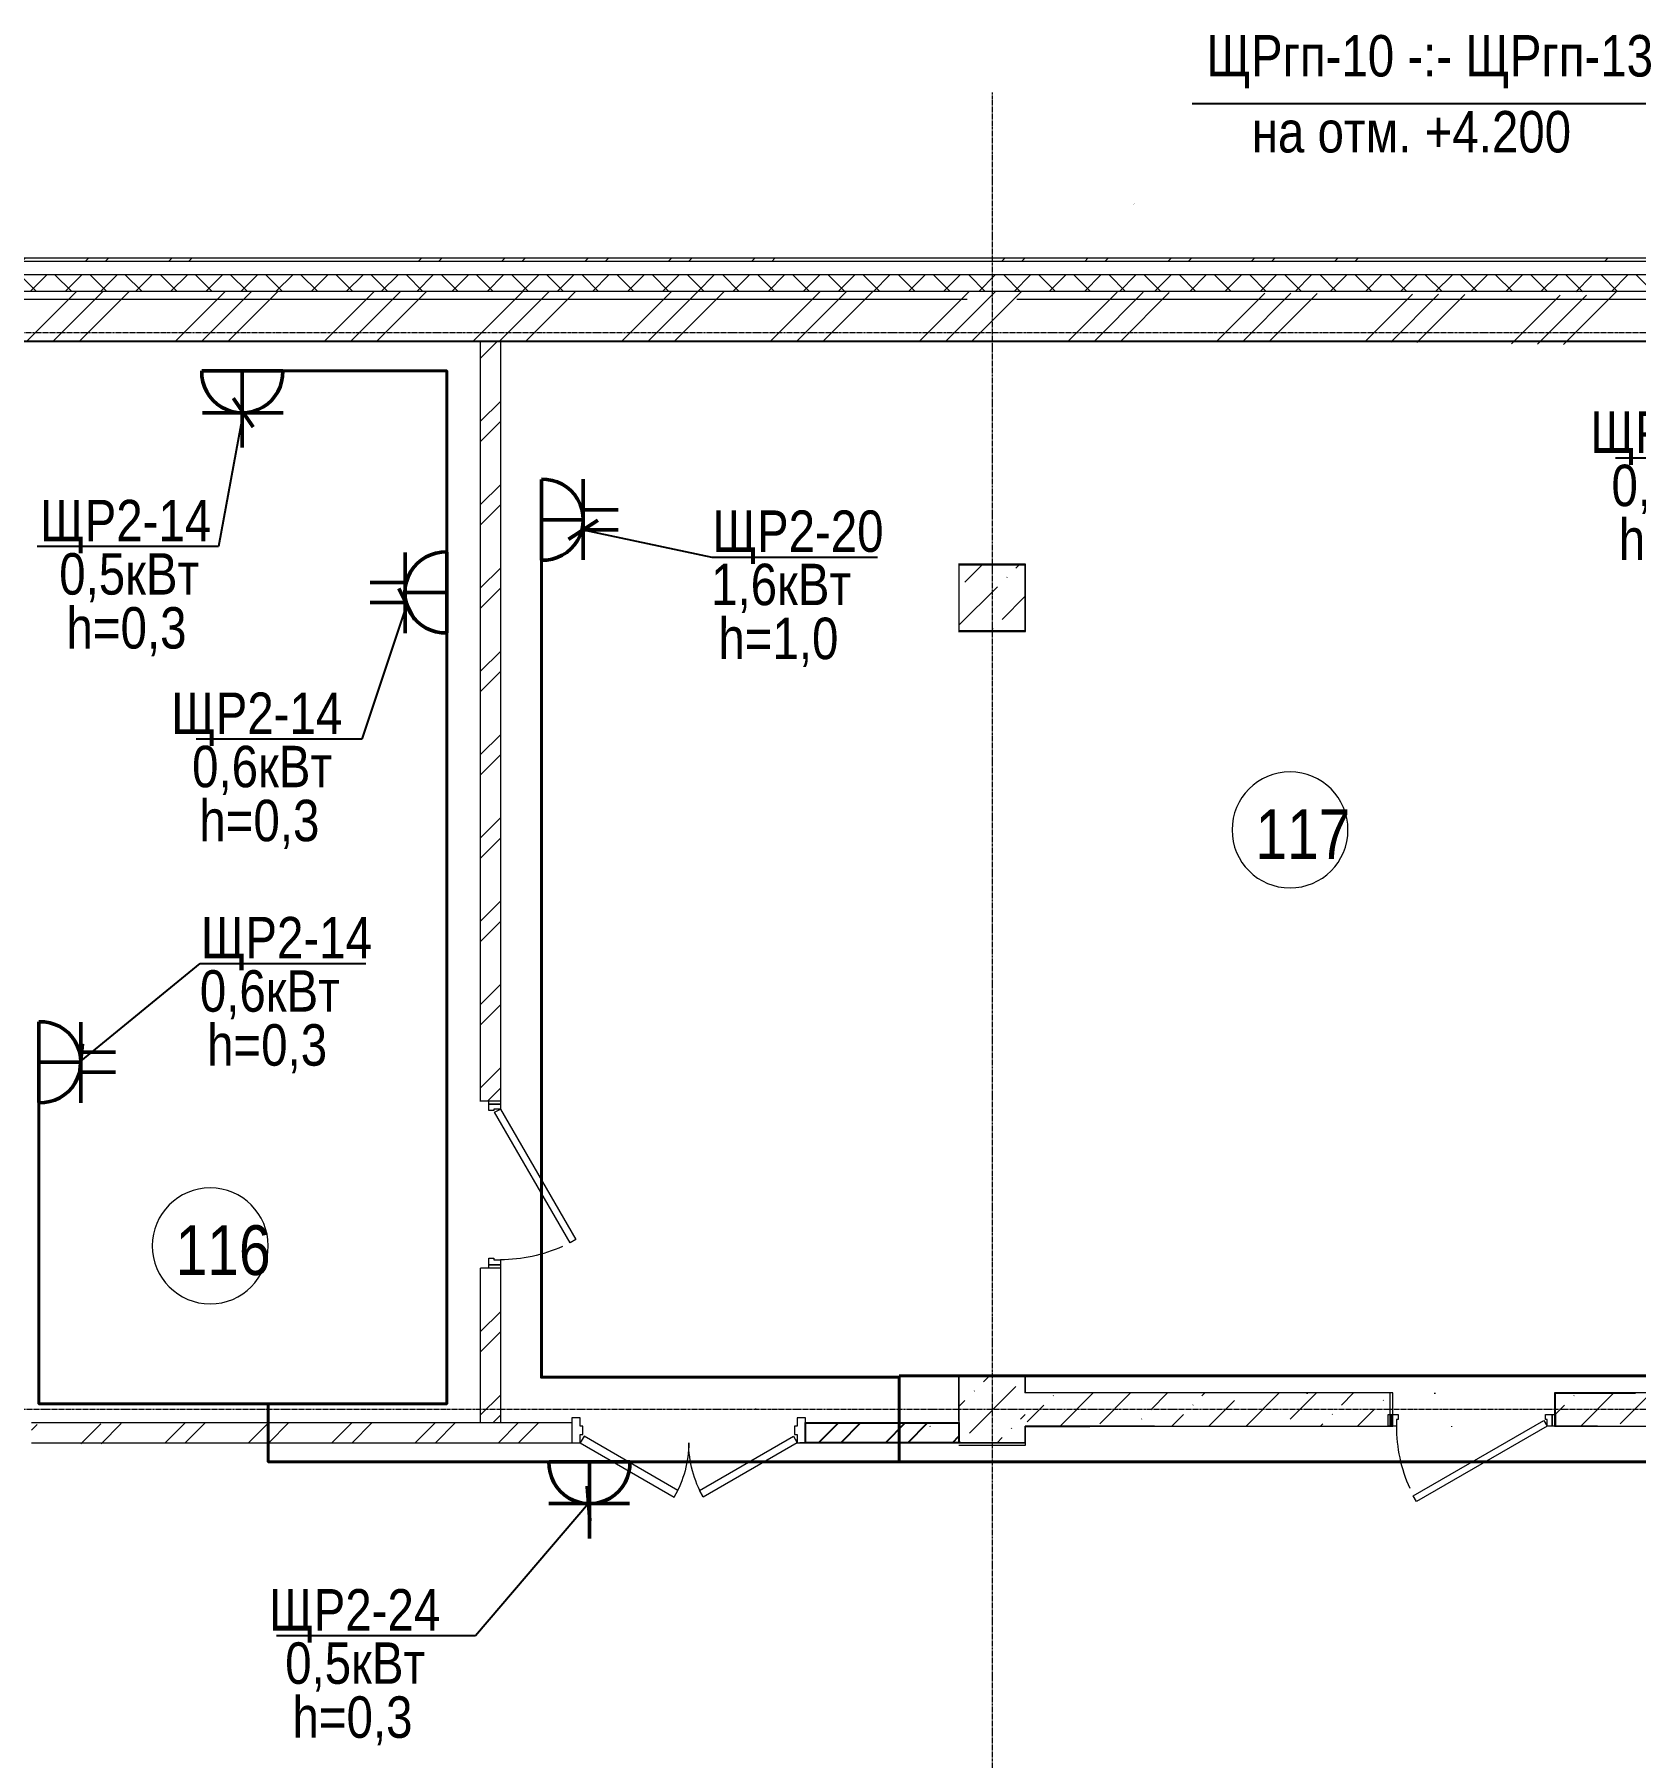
# Model space of a CAD drawing. Header units: metres. Extents: x -187 to 138813, y -64870 to 49448.
# Drawn here: x 36281 to 45948, y -49386 to -38985 of the extents above; entities that cross this region are included whole.
import ezdxf

# ---------------------------------------------------------------- set-up
doc = ezdxf.new("R2010")
doc.units = ezdxf.units.M
doc.linetypes.add('ADSK_Линия сетки', pattern=[21, 12, -3, 3, -3])
for name, color, linetype, lineweight in [('A-AREA-IDEN', 7, 'Continuous', 9), ('A-DOOR', 7, 'Continuous', 5), ('A-DOOR-FRAM', 7, 'Continuous', 13), ('A-FLOR', 7, 'Continuous', 5), ('A-WALL', 7, 'Continuous', 5), ('A-WALL-PATT', 7, 'Continuous', 18), ('I-WALL', 7, 'Continuous', 5), ('nadpisi', 84, 'Continuous', 13), ('S-COLS', 7, 'Continuous', 5), ('S-GRID', 7, 'Continuous', 9), ('Освещение', 1, 'Continuous', 50), ('ЭЛ', 250, 'Continuous', 50), ('Эл-свет раб.', 5, 'Continuous', 50), ('ЭЛ.сети', 5, 'Continuous', 100), ('ЭОМ', 7, 'Continuous', 40)]:
    doc.layers.add(name, color=color, linetype=linetype, lineweight=lineweight)
doc.styles.add('Arial', font='ARIALN.TTF', dxfattribs={"width": 0.8, "height": 2.5})
doc.styles.add('GOST Common_I_1', font='ARIALN.TTF', dxfattribs={"height": 300})
doc.styles.add('STYLE1', font='ARIALN.TTF', dxfattribs={"height": 250})
doc.styles.add('ГОСТ 2.304', font='ARIALN.TTF', dxfattribs={"width": 0.85})
doc.dimstyles.new('СПДС', dxfattribs={"dimscale": 100, "dimtxt": 2.5, "dimasz": 2.5, "dimexe": 1.25, "dimexo": 0.625, "dimtad": 1, "dimdec": 0, "dimrnd": 0.001, "dimtxsty": 'ГОСТ 2.304', "dimblk": 'OBLIQUE', "dimcen": 2.5, "dimdle": 2, "dimadec": 0, "dimazin": 2, "dimtfac": 0.75, "dimtdec": 0, "dimtmove": 1, "dimatfit": 3, "dimfxl": 1, "dimtolj": 1, "dimarcsym": 1})
pattern_1 = [(45, (0, 0), (84.19025, 308.69666), [396.875, -79.375, 3.353, -76.022])]
pattern_2 = [(0, (0, 0), (812.8, 203.2), [33.528, -576.072, 33.528, -576.072, -3251.2]), (0, (0, 0), (812.8, 203.2), [-1219.2, 33.528, -1185.672, 33.528, -576.072, -1422.4]), (0, (0, 0), (812.8, 203.2), [-3048, 33.528, -372.872, 33.528, -982.472]), (120, (304.8, 101.6), (-582.37636, 602.30545), [33.528, -576.072, 33.528, -576.072, -3251.2]), (120, (304.8, 101.6), (-582.37636, 602.30545), [-1219.2, 33.528, -1185.672, 33.528, -576.072, -1422.4]), (120, (304.8, 101.6), (-582.37636, 602.30545), [-3048, 33.528, -372.872, 33.528, -982.472]), (240, (406.4, 508), (-230.42364, -805.50545), [33.528, -576.072, 33.528, -576.072, -3251.2]), (240, (406.4, 508), (-230.42364, -805.50545), [-1219.2, 33.528, -1185.672, 33.528, -576.072, -1422.4]), (240, (406.4, 508), (-230.42364, -805.50545), [-3048, 33.528, -372.872, 33.528, -982.472])]

# ---------------------------------------------------------------- blocks, each defined once
blk = doc.blocks.new('КДП АПК - КР_rvt-1-1 этаж')
at = {"layer": 'A-WALL-PATT', "lineweight": 15}
h = blk.add_hatch(dxfattribs=at)
h.set_pattern_fill('FP_125', color=256, style=0, pattern_type=2)
h.set_pattern_definition([(45, (-1515.15, 0), (84.19025, 308.69666), [396.875, -79.375, 3.353, -76.022])])
h.paths.add_polyline_path([(41942, -46746), (44483, -46746), (44483, -46546), (42275, -46546), (42275, -46746), (40884, -46746)])
h.paths.add_polyline_path([(45651, -46746), (45651, -46546), (45458, -46546), (45458, -46746)])
h.paths.add_polyline_path([(45651, -46546), (45651, -46746), (47865, -46746), (47865, -46546)])
at = {"layer": 'S-COLS', "lineweight": 15}
h = blk.add_hatch(dxfattribs=at)
h.set_pattern_fill('FP_125', color=256, style=0, pattern_type=2)
h.set_pattern_definition(pattern_1)
h.paths.add_polyline_path([(41863, -41946), (42263, -41946), (42263, -41546), (41863, -41546), (41863, -41861)], flags=0)
h = blk.add_hatch(dxfattribs=at)
h.set_pattern_fill('FP_125', color=256, style=0, pattern_type=2)
h.set_pattern_definition(pattern_1)
h.paths.add_polyline_path([(41863, -46846), (42263, -46846), (42263, -46446), (41863, -46446), (41863, -46832)], flags=0)
at = {"layer": 'A-FLOR', "lineweight": 15}
for p, q in [((41913, -39946), (36213, -39946)), ((47913, -39946), (42213, -39946))]:
    blk.add_line(p, q, dxfattribs=at)
at = {"layer": 'I-WALL', "lineweight": 15}
for p, q in [((44483, -46546), (42263, -46546)), ((44483, -46746), (44483, -46546)), ((47863, -46546), (45458, -46546)), ((45458, -46546), (45458, -46746)), ((42263, -46746), (44483, -46746)), ((45458, -46746), (47863, -46746))]:
    blk.add_line(p, q, dxfattribs=at)
at = {"layer": 'S-COLS', "lineweight": 15}
for p, q in [((42263, -41546), (41863, -41546)), ((41863, -41546), (41863, -41946)), ((42263, -41946), (42263, -41546)), ((41863, -41946), (42263, -41946)), ((42263, -46446), (41863, -46446)), ((41863, -46446), (41863, -46846)), ((42263, -46546), (42263, -46446)), ((42263, -46846), (42263, -46746)), ((41863, -46846), (42263, -46846))]:
    blk.add_line(p, q, dxfattribs=at)
blk = doc.blocks.new('AC_Дверь_Однопольная_ДеревяннаяВнутренняя_ГОСТ6629-88 - ДГ 21-10-1294995-1 этаж')
at = {"layer": 'A-DOOR', "lineweight": 13}
for p, q in [((-455, 100), (333, 555)), ((353, 520), (-435, 65)), ((333, 555), (353, 520)), ((-435, 65), (-455, 100))]:
    blk.add_line(p, q, dxfattribs=at)
at = {"layer": 'A-DOOR', "lineweight": 18}
for p, q in [((-505, 100), (-485, 100)), ((-505, 30), (-505, 100)), ((-485, 30), (-505, 30)), ((-485, 100), (-485, 30)), ((485, 100), (505, 100)), ((485, 30), (485, 100)), ((505, 30), (485, 30)), ((505, 100), (505, 30))]:
    blk.add_line(p, q, dxfattribs=at)
at = {"layer": 'A-DOOR'}
blk.add_arc((-455, 100), 910, 0, 24.2635, dxfattribs=at)
at = {"layer": 'A-DOOR-FRAM'}
for p, q in [((-485, 100), (-455, 100)), ((-485, 30), (-485, 100)), ((-445, 30), (-485, 30)), ((-455, 100), (-455, 60)), ((-455, 60), (-445, 60)), ((-445, 60), (-445, 30)), ((445, 60), (455, 60)), ((445, 30), (445, 60)), ((485, 30), (445, 30)), ((455, 100), (485, 100)), ((455, 60), (455, 100)), ((485, 100), (485, 30))]:
    blk.add_line(p, q, dxfattribs=at)
blk = doc.blocks.new('AC_Дверь_Однопольная_ДеревяннаяВнутренняя_ГОСТ6629-88 - ДГ 21-10Л-1292866-1 этаж')
at = {"layer": 'A-DOOR', "lineweight": 13}
for p, q in [((-333, 515), (-353, 480)), ((-353, 480), (435, 25)), ((455, 60), (-333, 515)), ((435, 25), (455, 60))]:
    blk.add_line(p, q, dxfattribs=at)
at = {"layer": 'A-DOOR', "lineweight": 18}
for p, q in [((-485, 60), (-505, 60)), ((-505, 60), (-505, -10)), ((-485, -10), (-485, 60)), ((505, 60), (485, 60)), ((485, 60), (485, -10)), ((505, -10), (505, 60)), ((-505, -10), (-485, -10)), ((485, -10), (505, -10))]:
    blk.add_line(p, q, dxfattribs=at)
at = {"layer": 'A-DOOR'}
blk.add_arc((455, 60), 910, 155.7365, 180, dxfattribs=at)
at = {"layer": 'A-DOOR-FRAM'}
for p, q in [((-455, 60), (-485, 60)), ((-485, 60), (-485, -10)), ((-455, 20), (-455, 60)), ((-445, 20), (-455, 20)), ((-445, -10), (-445, 20)), ((455, 20), (445, 20)), ((445, 20), (445, -10)), ((485, 60), (455, 60)), ((455, 60), (455, 20)), ((485, -10), (485, 60)), ((-485, -10), (-445, -10)), ((445, -10), (485, -10))]:
    blk.add_line(p, q, dxfattribs=at)
blk = doc.blocks.new('Дверь-ВНУТРЕННЯЯ - ДГ 21-14-2278928-1 этаж')
at = {"layer": 'A-DOOR', "lineweight": 13}
for p, q in [((-633, -22), (-655, -61)), ((-655, -61), (-88, -389)), ((-65, -350), (-633, -22)), ((65, -350), (632, -22)), ((655, -61), (88, -389)), ((632, -22), (655, -61)), ((-88, -389), (-65, -350)), ((88, -389), (65, -350))]:
    blk.add_line(p, q, dxfattribs=at)
at = {"layer": 'A-DOOR'}
for centre, start, end in [((-655, -61), 330, 360), ((655, -61), 180, 210)]:
    blk.add_arc(centre, 655, start, end, dxfattribs=at)
at = {"layer": 'A-DOOR-FRAM'}
for p, q in [((-705, 89), (-655, 89)), ((-705, -61), (-705, 89)), ((-655, 89), (-655, 39)), ((-655, 39), (-639, 39)), ((-639, 39), (-639, -12)), ((639, 39), (655, 39)), ((639, -12), (639, 39)), ((655, 89), (705, 89)), ((655, 39), (655, 89)), ((705, 89), (705, -61)), ((-655, -61), (-705, -61)), ((-655, -12), (-655, -61)), ((-639, -12), (-655, -12)), ((655, -12), (639, -12)), ((655, -61), (655, -12)), ((705, -61), (655, -61))]:
    blk.add_line(p, q, dxfattribs=at)
blk = doc.blocks.new('Розетка штепсельная с заземляющим контактом скрытой установки IP20')
at = {"layer": 'Эл-свет раб.', "ltscale": 0.3}
for p, q in [((191575, -246568), (191575, -246106)), ((191816, -246316), (191329, -246316)), ((191819, -246568), (191331, -246568))]:
    blk.add_line(p, q, dxfattribs=at)
at = {"layer": 'Эл-свет раб.', "ltscale": 0.3, "extrusion": (0, 0, -1)}
blk.add_ellipse((191575, -246560), major_axis=(-173, 173), ratio=1, start_param=5.464002, end_param=8.673165, dxfattribs=at)
blk = doc.blocks.new('_Oblique')
at = {"color": 0, "linetype": 'ByBlock', "lineweight": -2}
blk.add_line((-0.5, -0.5), (0.5, 0.5), dxfattribs=at)
blk = doc.blocks.new('двойная розетка штепсельная с заземляющим контактом скрытой установки IP20')
at = {"layer": 'Эл-свет раб.', "ltscale": 0.3}
for p, q in [((242831, -163233), (242831, -163444)), ((242951, -163233), (242951, -163444)), ((243132, -163444), (242645, -163444)), ((242891, -163696), (242891, -163444)), ((243135, -163696), (242647, -163696))]:
    blk.add_line(p, q, dxfattribs=at)
at = {"layer": 'Эл-свет раб.', "ltscale": 0.3, "extrusion": (0, 0, -1)}
blk.add_ellipse((242891, -163688), major_axis=(-173, 173), ratio=1, start_param=5.464002, end_param=8.673165, dxfattribs=at)
blk = doc.blocks.new('ПСС_Марка_помещения - Имя_2_5мм-224473-1 этаж')
at = {"layer": 'A-AREA-IDEN'}
for start, end in [(360, 180), (180, 360)]:
    blk.add_arc((-0.07, 0.04), 3.5, start, end, dxfattribs=at)

msp = doc.modelspace()

# ---------------------------------------------------------------- hatches: boundary and pattern name
h = msp.add_hatch()
h.set_pattern_fill('ANSI32', color=256, scale=30)
h.paths.add_polyline_path([(41862.6532, -47365.6443), (40936.5656, -47365.6443), (40936.5656, -47485.6443), (41862.6532, -47485.6443)])
at = {"layer": 'A-WALL-PATT', "lineweight": 5}
h = msp.add_hatch(dxfattribs=at)
h.set_pattern_fill('FP_1', color=256, style=0, pattern_type=2)
h.set_pattern_definition([(45, (0, 0), (-251.4472, 251.4472), []), (45, (0, 381), (-251.4472, 251.4472), [])])
h.paths.add_polyline_path([(52882.6532, -40355.6443), (55232.6532, -40355.6443), (55232.6532, -40335.6443), (52882.6532, -40335.6443)])
h.paths.add_polyline_path([(50146.1549, -40355.6443), (51632.6532, -40355.6443), (51632.6532, -40335.6443), (50146.1549, -40335.6443)])
h.paths.add_polyline_path([(45682.6532, -40355.6443), (48032.6532, -40355.6443), (48032.6532, -40335.6443), (45682.6532, -40335.6443)])
h.paths.add_polyline_path([(44432.6532, -40355.6443), (44432.6532, -40335.6443), (42082.6532, -40335.6443), (42082.6532, -40355.6443), (42398.967, -40355.6443)])
h.paths.add_polyline_path([(56645.3477, -40355.6443), (56645.3477, -40335.6443), (56482.6532, -40335.6443), (56482.6532, -40355.6443)])
h.paths.add_polyline_path([(40832.6532, -40355.6443), (40832.6532, -40335.6443), (38482.6532, -40335.6443), (38482.6532, -40355.6443)])
h.paths.add_polyline_path([(33632.6532, -40355.6443), (33632.6532, -40335.6443), (32462.2104, -40335.6443), (32462.2104, -40355.6443), (32879.1571, -40355.6443)])
h.paths.add_polyline_path([(34882.6532, -40355.6443), (37232.6532, -40355.6443), (37232.6532, -40335.6443), (34882.6532, -40335.6443)])
at = {"layer": 'A-WALL-PATT', "lineweight": 5, "true_color": 0x787878}
h = msp.add_hatch(dxfattribs=at)
h.set_pattern_fill('FP_114', color=8, style=0, pattern_type=2)
h.set_pattern_definition([(45, (0, 0), (-106.06602, 106.06602), []), (135, (0, 0), (-106.06602, -106.06602), [])])
h.paths.add_polyline_path([(51632.6532, -40535.6443), (51632.6532, -40435.6443), (50139.6648, -40445.6443), (50139.6648, -40545.6443), (51532.6532, -40535.6443)])
h.paths.add_polyline_path([(52882.6532, -40535.6443), (56482.6532, -40535.6443), (56482.6532, -40435.6443), (52882.6532, -40435.6443), (52882.6532, -40440.1735)])
h.paths.add_polyline_path([(56582.6532, -40535.6443), (56645.3477, -40535.6443), (56645.3477, -40435.6443), (56482.6532, -40435.6443), (56482.6532, -40535.6443)])
h.paths.add_polyline_path([(43985.602, -40535.6443), (45688.4147, -40537.7561), (45688.4147, -40437.7561), (42082.6532, -40435.6443), (42082.6532, -40535.6443), (43456.7237, -40535.6443)])
h.paths.add_polyline_path([(46629.9936, -40535.6443), (48889.6648, -40535.6443), (48889.6648, -40435.6443), (45682.6532, -40435.6443), (45682.6532, -40535.6443), (45782.6532, -40535.6443)])
h.paths.add_polyline_path([(38582.6532, -40535.6443), (42101.2234, -40536.8902), (42101.2234, -40436.8902), (38482.6532, -40435.6443), (38482.6532, -40535.6443)])
h.paths.add_polyline_path([(32879.1571, -40535.6443), (33632.6532, -40535.6443), (33632.6532, -40435.6443), (32462.6532, -40435.6443), (32462.6532, -40535.6443)])
h.paths.add_polyline_path([(33632.6532, -40533.3797), (38482.6532, -40535.6443), (38482.6532, -40435.6443), (34882.6532, -40435.6443), (33632.6532, -40437.9089)])
at = {"layer": 'A-WALL-PATT', "lineweight": 5}
h = msp.add_hatch(dxfattribs=at)
h.set_pattern_fill('FP_2', color=256, style=0, pattern_type=2)
h.set_pattern_definition([(45, (0, 0), (-449.013, 449.013), []), (45, (158.75, 0), (0, 898.0256), []), (45, (-158.75, 0), (0, 898.0256), [])])
h.paths.add_polyline_path([(56645.3477, -40835.6443), (56645.3477, -40535.6443), (52982.6532, -40535.6443), (52982.6532, -40835.6443), (55092.0469, -40835.6443)])
h.paths.add_polyline_path([(51500.6532, -40835.6443), (51532.6532, -40835.6443), (51532.6532, -40535.6443), (50139.6648, -40535.6443), (50139.6648, -40835.6443), (51497.6532, -40835.6443)])
h.paths.add_polyline_path([(56582.6532, -40835.6443), (56645.3477, -40835.6443), (56645.3477, -40535.6443), (56582.6532, -40535.6443), (56582.6532, -40585.6443)], flags=17)
h.paths.add_polyline_path([(39817.6532, -40835.6443), (42182.6532, -40835.6443), (42182.6532, -40535.6443), (38582.6532, -40535.6443), (38582.6532, -40835.6443), (39814.6532, -40835.6443)])
h.paths.add_polyline_path([(43985.602, -40835.6443), (45782.6532, -40860.6443), (45782.6532, -40560.6443), (42182.6532, -40535.6443), (42182.6532, -40835.6443), (43957.6532, -40835.6443)])
h.paths.add_polyline_path([(45782.6532, -40835.6443), (48889.6648, -40835.6443), (48889.6648, -40535.6443), (45782.6532, -40535.6443), (45782.6532, -40585.6443)])
h.paths.add_polyline_path([(36137.6532, -40835.6443), (38582.6532, -40835.6443), (38582.6532, -40535.6443), (34982.6532, -40535.6443), (34982.6532, -40835.6443), (36134.6532, -40835.6443)])
h.paths.add_polyline_path([(34982.6532, -40835.6443), (34982.6532, -40535.6443), (32462.6532, -40535.6443), (32462.6532, -40835.6443), (32879.1571, -40835.6443)])
h = msp.add_hatch(dxfattribs=at)
h.set_pattern_fill('FP_1', color=256, style=0, pattern_type=2)
h.set_pattern_definition([(45, (-707.88, 1974.85), (-251.4472, 251.4472), []), (45, (-707.88, 2355.85), (-251.4472, 251.4472), [])])
h.paths.add_polyline_path([(39094.7762, -45419.1697), (39094.7762, -40840.3379), (38974.7762, -40840.3379), (38974.7762, -45419.1697)])
h = msp.add_hatch(dxfattribs=at)
h.set_pattern_fill('FP_81', color=256, style=0, pattern_type=2)
h.set_pattern_definition(pattern_2)
h.paths.add_polyline_path([(47847.6532, -40838.6443), (47850.6532, -40838.6443), (47850.6532, -40835.6443), (45682.6532, -40835.6443), (45682.6532, -40838.6443), (47687.7503, -40838.6443)], flags=0)
h = msp.add_hatch(dxfattribs=at)
h.set_pattern_fill('FP_81', color=256, style=0, pattern_type=2)
h.set_pattern_definition(pattern_2)
h.paths.add_polyline_path([(42265.6532, -42585.6443), (42265.6532, -42182.6443), (42262.6532, -42182.6443), (42262.6532, -42585.6443)], flags=0)
h = msp.add_hatch(dxfattribs=at)
h.set_pattern_fill('FP_1', color=256, style=0, pattern_type=2)
h.set_pattern_definition([(45, (-707.88, 0), (-251.4472, 251.4472), []), (45, (-707.88, 381), (-251.4472, 251.4472), [])])
h.paths.add_polyline_path([(39094.7762, -47365.6443), (39094.7762, -46432.82), (38974.7762, -46432.82), (38974.7762, -47365.6443)])
h = msp.add_hatch(dxfattribs=at)
h.set_pattern_fill('FP_81', color=256, style=0, pattern_type=2)
h.set_pattern_definition(pattern_2)
h.paths.add_polyline_path([(41862.6532, -47350.6443), (41862.6532, -47082.6443), (41859.6532, -47082.6443), (41859.6532, -47350.6443)], flags=0)
h = msp.add_hatch(dxfattribs=at)
h.set_pattern_fill('FP_81', color=256, style=0, pattern_type=2)
h.set_pattern_definition(pattern_2)
h.paths.add_polyline_path([(47687.7503, -47185.6443), (47847.6532, -47185.6443), (47847.6532, -47182.6443), (45947.6532, -47182.6443), (45947.6532, -47185.6443), (46629.9936, -47185.6443)])
h.paths.add_polyline_path([(44514.4803, -47185.6443), (44937.6532, -47185.6443), (44937.6532, -47182.6443), (45459.0565, -47186.3884), (43954.6532, -47185.6443)])
h = msp.add_hatch(dxfattribs=at)
h.set_pattern_fill('FP_1', color=256, style=0, pattern_type=2)
h.set_pattern_definition([(45, (-935.26, 0), (-251.4472, 251.4472), []), (45, (-935.26, 381), (-251.4472, 251.4472), [])])
h.paths.add_polyline_path([(39526.6352, -47485.6443), (39526.6352, -47365.6443), (37346.9737, -47365.6443), (37346.9737, -47485.6443), (39348.1954, -47485.6443)])
h.paths.add_polyline_path([(36262.6532, -47494.9002), (37357.3948, -47485.6443), (37357.3948, -47365.6443), (36262.6532, -47374.9002)])
h = msp.add_hatch(dxfattribs=at)
h.set_pattern_fill('FP_81', color=256, style=0, pattern_type=2)
h.set_pattern_definition([(0, (-1519.7, 0), (812.8, 203.2), [33.528, -576.072, 33.528, -576.072, -3251.2]), (0, (-1519.7, 0), (812.8, 203.2), [-1219.2, 33.528, -1185.672, 33.528, -576.072, -1422.4]), (0, (-1519.7, 0), (812.8, 203.2), [-3048, 33.528, -372.872, 33.528, -982.472]), (120, (-1214.9, 101.6), (-582.37636, 602.30545), [33.528, -576.072, 33.528, -576.072, -3251.2]), (120, (-1214.9, 101.6), (-582.37636, 602.30545), [-1219.2, 33.528, -1185.672, 33.528, -576.072, -1422.4]), (120, (-1214.9, 101.6), (-582.37636, 602.30545), [-3048, 33.528, -372.872, 33.528, -982.472]), (240, (-1113.3, 508), (-230.42364, -805.50545), [33.528, -576.072, 33.528, -576.072, -3251.2]), (240, (-1113.3, 508), (-230.42364, -805.50545), [-1219.2, 33.528, -1185.672, 33.528, -576.072, -1422.4]), (240, (-1113.3, 508), (-230.42364, -805.50545), [-3048, 33.528, -372.872, 33.528, -982.472])])
h.paths.add_polyline_path([(46168.048, -47388.6443), (46339.9509, -47388.6443), (46339.9509, -47385.6443), (44427.9509, -47385.6443), (44427.9509, -47388.6443), (45110.2913, -47388.6443)], flags=0)
h.paths.add_polyline_path([(40745.9509, -47388.6443), (43417.9509, -47388.6443), (43417.9509, -47385.6443), (40742.9509, -47385.6443), (40742.9509, -47388.6443)], flags=0)

# ---------------------------------------------------------------- linework, layer by layer
msp.add_lwpolyline([(40936.5656, -47365.6443), (41862.6532, -47365.6443), (41862.6532, -47485.6443), (40936.5656, -47485.6443)], close=True)
at = {"layer": 'A-FLOR', "lineweight": 18}
for p, q in [((44463.6086, -47185.6443), (44463.6086, -47385.6443)), ((45463.6086, -47385.6443), (45463.6086, -47185.6443)), ((45468.1606, -47185.6443), (45947.6532, -47185.6443)), ((45718.6086, -47385.6443), (45463.6086, -47385.6443)), ((40886.5656, -47470.6443), (40877.9053, -47470.6443))]:
    msp.add_line(p, q, dxfattribs=at)
at = {"layer": 'A-WALL'}
for p, q in [((48889.6648, -40355.6443), (33632.6532, -40355.6443)), ((48889.6648, -40435.6443), (33632.6532, -40435.6443)), ((48789.6648, -40535.6443), (33532.6532, -40535.6443)), ((48889.6648, -40835.6443), (33632.6532, -40835.6443)), ((38974.7762, -45426.8579), (38974.7762, -40835.6443)), ((39094.7762, -40835.6443), (39094.7762, -45421.1814)), ((38974.7762, -47365.6443), (38974.7762, -46431.3527)), ((39094.7762, -46431.1814), (39094.7762, -47365.6443)), ((40633.2667, -47280.2063), (40638.2667, -47280.2063)), ((39527.4092, -47365.6443), (37357.3948, -47365.6443)), ((40930.415, -47365.6443), (41868.2294, -47365.6443)), ((36262.6532, -47485.6443), (37357.3948, -47485.6443)), ((37357.3948, -47485.6443), (39573.713, -47485.6443)), ((41862.6532, -47485.6443), (40902.6532, -47485.6443)), ((40936.5656, -47470.6443), (40939.5656, -47470.6443))]:
    msp.add_line(p, q, dxfattribs=at)
at = {"layer": 'A-WALL', "lineweight": 18}
for p, q in [((33617.6532, -40838.6443), (47847.6532, -40838.6443)), ((42265.6532, -42182.6443), (41859.6532, -42182.6443)), ((41862.6532, -42185.6443), (42262.6532, -42185.6443)), ((42262.6532, -42185.6443), (42262.6532, -42585.6443)), ((42265.6532, -42588.6443), (42265.6532, -42182.6443)), ((41859.6532, -42588.6443), (42265.6532, -42588.6443)), ((42262.6532, -42585.6443), (41862.6532, -42585.6443)), ((38974.7762, -45421.1814), (39094.7762, -45421.1814)), ((39094.7762, -46431.1814), (38974.7762, -46431.1814)), ((41859.6532, -47082.6443), (41859.6532, -47350.6443)), ((42265.6532, -47082.6443), (41859.6532, -47082.6443)), ((41862.6532, -47350.6443), (41862.6532, -47085.6443)), ((41862.6532, -47085.6443), (42262.6532, -47085.6443)), ((42262.6532, -47085.6443), (42262.6532, -47185.6443)), ((42265.6532, -47182.6443), (42265.6532, -47082.6443)), ((44463.9291, -47185.6443), (44463.6086, -47185.6443)), ((40773.2667, -47280.2063), (40773.2667, -47283.2063)), ((37357.3948, -47365.6443), (36262.6532, -47365.6443)), ((40936.5656, -47470.6443), (40936.5656, -47350.6443)), ((43042.9509, -47385.6443), (42262.6532, -47385.6443)), ((42262.6532, -47385.6443), (42262.6532, -47485.6443)), ((42265.6532, -47388.6443), (43042.9509, -47385.6443)), ((42265.6532, -47500.6443), (42265.6532, -47388.6443)), ((44838.6086, -47388.6443), (44838.6086, -47385.6443)), ((42262.6532, -47485.6443), (41862.6532, -47485.6443)), ((41862.6532, -47500.6443), (42265.6532, -47500.6443))]:
    msp.add_line(p, q, dxfattribs=at)
at = {"layer": 'I-WALL', "lineweight": 18}
msp.add_line((48889.6648, -40335.6443), (33632.6532, -40335.6443), dxfattribs=at)
at = {"layer": 'S-GRID', "linetype": 'ADSK_Линия сетки'}
for p, q in [((42062.6532, -39335.6443), (42062.6532, -64052.4737)), ((95458.7083, -40785.6443), (29247.2594, -40785.6443)), ((45468.1606, -47285.6443), (28964.2024, -47285.6443)), ((95458.7083, -47285.6443), (45468.1606, -47285.6443))]:
    msp.add_line(p, q, dxfattribs=at)
at = {"layer": 'ЭЛ', "color": 7, "lineweight": 25}
msp.add_line((46502.9391, -39403.9445), (43271.4817, -39403.9445), dxfattribs=at)
msp.add_lwpolyline([(43271.4817, -39403.9445, 0, 0, 0), (42720.3859, -40349.1225, 150, 0, 0), (42921.5871, -40008.0356, 0, 0, 0), (37112.6532, -49970.6443, 0, 0, 0)], format="xyseb", dxfattribs=at)
at = {"layer": 'ЭЛ.сети', "color": 0, "lineweight": 40}
for points in [[(37536.2289, -41015.7138), (38770.689, -41015.7138), (38770.689, -42109.4768)], [(39342.205, -41914.5115), (39342.205, -47090.2794), (41502.6532, -47090.2794), (41502.6532, -47600.6443), (49392.6532, -47600.6443)], [(41502.6532, -47082.6443), (47762.6532, -47082.6443), (47762.6532, -42094.3233)], [(41502.6532, -47600.6443), (39632.2104, -47600.6443), (37692.6532, -47600.6443), (37692.6532, -47600.6443), (37692.6532, -47250.6443), (38770.689, -47250.6443), (38770.689, -42353.2966)], [(36308.8341, -45188.5997), (36308.8341, -47250.6443), (37692.6532, -47250.6443)]]:
    msp.add_lwpolyline(points, dxfattribs=at)

# ---------------------------------------------------------------- block references
at = {"lineweight": 5}
msp.add_blockref('КДП АПК - КР_rvt-1-1 этаж', (0, -639.2559), dxfattribs=at)
at = {"layer": 'A-AREA-IDEN', "color": 18, "true_color": 0x000000, "xscale": 99.99999999999993, "yscale": 99.99999999999993, "zscale": 99.99999999999993}
for p in [(43868.5654, -43790.6649), (37349.8513, -46301.5609)]:
    msp.add_blockref('ПСС_Марка_помещения - Имя_2_5мм-224473-1 этаж', p, dxfattribs=at)
at = {"layer": 'A-DOOR', "xscale": -1, "rotation": 270.0000000000001}
msp.add_blockref('AC_Дверь_Однопольная_ДеревяннаяВнутренняя_ГОСТ6629-88 - ДГ 21-10Л-1292866-1 этаж', (39034.7762, -45926.1814), dxfattribs=at)
at = {"layer": 'A-DOOR', "color": 8, "true_color": 0x7f7f7f, "rotation": 180}
msp.add_blockref('AC_Дверь_Однопольная_ДеревяннаяВнутренняя_ГОСТ6629-88 - ДГ 21-10-1294995-1 этаж', (44958.6086, -47285.6443), dxfattribs=at)
at = {"layer": 'A-DOOR', "xscale": -1}
msp.add_blockref('Дверь-ВНУТРЕННЯЯ - ДГ 21-14-2278928-1 этаж', (40231.5656, -47424.2943), dxfattribs=at)
at = {"layer": 'Освещение', "rotation": 180}
msp.add_blockref('Розетка штепсельная с заземляющим контактом скрытой установки IP20', (229111.0597, -287584.0569), dxfattribs=at)
at = {"layer": 'Освещение', "xscale": -1, "rotation": 180}
msp.add_blockref('Розетка штепсельная с заземляющим контактом скрытой установки IP20', (-151942.6203, -294168.9874), dxfattribs=at)
at = {"layer": 'ЭОМ', "color": 0, "lineweight": 30}
for p, rotation in [((203037.9886, 200976.5441), 270), ((-124925.0946, -285244.3522), 90.00000000000001)]:
    msp.add_blockref('двойная розетка штепсельная с заземляющим контактом скрытой установки IP20', p, dxfattribs=dict(at, rotation=rotation))
at = {"layer": 'ЭОМ', "color": 0, "lineweight": 30, "xscale": -1, "rotation": 270}
msp.add_blockref('двойная розетка штепсельная с заземляющим контактом скрытой установки IP20', (200004.6177, -288079.6553), dxfattribs=at)

# ---------------------------------------------------------------- texts
at = {"layer": 'A-AREA-IDEN', "color": 18, "true_color": 0x000000, "char_height": 300, "width": 519.4935, "attachment_point": 1, "style": 'GOST Common_I_1'}
for s, insert in [('117', (43652.4811, -43662.205)), ('116', (37133.767, -46173.1009))]:
    msp.add_mtext(s, dxfattribs=dict(at, insert=insert))
at = {"layer": 'nadpisi', "color": 7, "style": 'Arial'}
for s, p in [('ЩРгп-10 -:- ЩРгп-13', (43357.549, -39238.8183)), ('на отм. +4.200', (43630.8735, -39697.2616))]:
    msp.add_text(s, height=250, dxfattribs=at).set_placement(p)
at = {"layer": 'Эл-свет раб.', "color": 7, "style": 'STYLE1'}
for s, p in [('ЩР2-20', (45675.6325, -41510.6425)), ('0,6кВт', (45802.5125, -41832.2825)), ('ЩР2-14', (36315.925, -42044.4589)), ('ЩР2-20', (40375.0328, -42108.2837)), ('h=0,3', (45846.3259, -42158.057, -386.7801)), ('0,5кВт', (36430.9521, -42366.0989)), ('1,6кВт', (40366.7345, -42429.9237)), ('h=0,3', (36474.7655, -42691.8734, -386.7801)), ('h=1,0', (40410.5479, -42755.6982, -386.7801)), ('ЩР2-14', (37107.1115, -43207.2402)), ('0,6кВт', (37233.2733, -43528.8802)), ('h=0,3', (37277.0867, -43854.6547, -386.7801)), ('ЩР2-14', (37286.3272, -44561.9887)), ('0,6кВт', (37279.9159, -44883.6287)), ('h=0,3', (37323.7293, -45209.4032, -386.7801)), ('ЩР2-24', (37698.6481, -48619.2009)), ('0,5кВт', (37795.2345, -48940.8409)), ('h=0,3', (37839.0479, -49266.6153, -386.7801))]:
    msp.add_text(s, height=250, dxfattribs=at).set_placement(p)

# ---------------------------------------------------------------- leaders
at = {"layer": 'ЭОМ', "lineweight": 25, "ltscale": 100}
for points in [[(37542.0828, -41267.8432), (37393.0169, -42076.1921), (36297.3342, -42076.1921)], [(47510.5238, -42100.1771), (46827.3092, -41542.3757), (45827.3092, -41542.3757)], [(39594.3344, -41974.8538), (40370.2005, -42140.0169), (41370.2005, -42140.0169)], [(38528.8011, -42423.4747), (38258.07, -43238.9734), (37258.07, -43238.9734)], [(36560.9636, -45182.7459), (37281.495, -44593.7219), (38281.495, -44593.7219)], [(39626.4057, -47852.7163), (38943.1911, -48650.934), (37743.1911, -48650.934)]]:
    msp.add_leader(points, dimstyle='СПДС', override={"dimasz": 1.5, "dimtad": 0, "dimldrblk": 'ArchTick', "dimfxl": 1.25, "dimtfill": 1, "dimlwd": 25}, dxfattribs=at)

doc.saveas('drawing.dxf')
